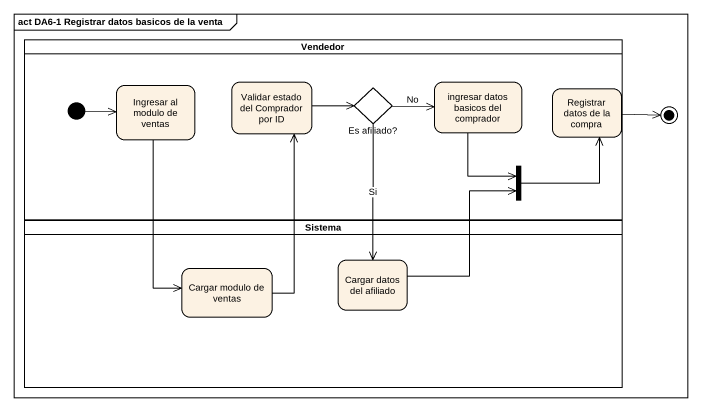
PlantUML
@startuml
mainframe act DA6-1 Registrar datos basicos de la venta
hide empty description
state Vendedor <<partition>> {
  state "Ingresar al modulo de ventas" as Ingresar_al_modulo_de_ventas
  state "Validar estado del Comprador por ID" as Validar_estado_del
  state "Es afiliado?" as Es_afiliado <<choice>>
  state "ingresar datos basicos del comprador" as ingresar_datos_basicos_del
  state "Registrar datos de la compra" as Registrar_datos_de_la_compra
  state fork1 <<join>>
  [*] -right-> Ingresar_al_modulo_de_ventas
}
state final1 <<end>>
state Sistema <<partition>> {
  state "Cargar modulo de ventas" as Cargar_modulo_de_ventas
  state "Cargar datos del afiliado" as Cargar_datos_del_afiliado
}
Ingresar_al_modulo_de_ventas --> Cargar_modulo_de_ventas
Validar_estado_del -right-> Es_afiliado
Es_afiliado -right-> ingresar_datos_basicos_del : No
Es_afiliado --> Cargar_datos_del_afiliado : Si
ingresar_datos_basicos_del --> fork1
Registrar_datos_de_la_compra -right-> final1
fork1 -up-> Registrar_datos_de_la_compra
Cargar_modulo_de_ventas -up-> Validar_estado_del
Cargar_datos_del_afiliado -up-> fork1
@enduml
